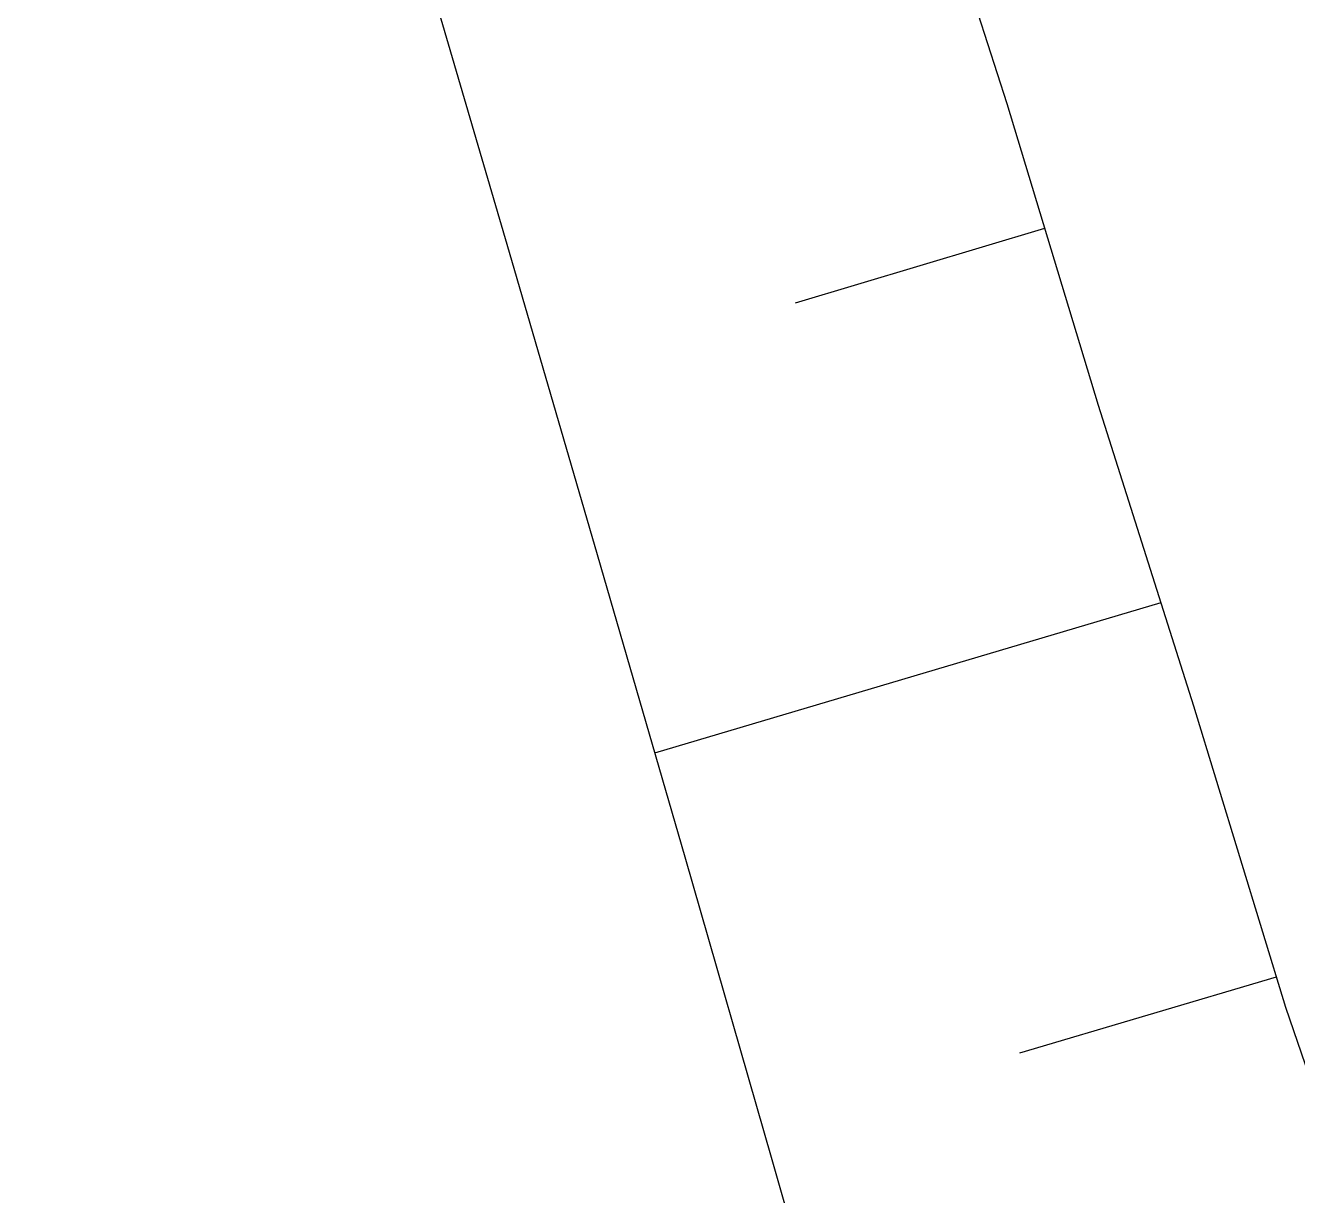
# Model space of a CAD drawing. Header units: metres. Extents: x 292889 to 323604, y 7400965 to 7462856.
# Drawn here: x 298662.83 to 298670.95, y 7451017.59 to 7451025.05 of the extents above; entities that cross this region are included whole.
import ezdxf
from ezdxf.enums import TextEntityAlignment as Align

# ---------------------------------------------------------------- set-up
doc = ezdxf.new("R2010")
doc.units = ezdxf.units.M
doc.header["$LTSCALE"] = 10
doc.linetypes.add('DASHED2', pattern=[0.375, 0.25, -0.125])
doc.layers.get('0').update_dxf_attribs({"linetype": 'DASHED2'})
for name, color, linetype in [('_LIMITE CONCESS', 30, 'CONC_LINE'), ('ACAD-2A2-SEM FOTOS$0$F-HZ-AMV', 3, 'Continuous'), ('ACAD-Trecho Total_TIC_TALUDES E MUROS$0$F-HZ-PIANO-CORTE', 10, 'Continuous'), ('ACAD-Trecho Total_TIC_TALUDES E MUROS$0$F-HZ-TALUDE', 2, 'Continuous')]:
    doc.layers.add(name, color=color, linetype=linetype)
doc.layers.add('ACAD-2A2-SEM FOTOS$0$U-HZ-EIXO TIC', color=40, linetype='ACAD-2A2-SEM FOTOS$0$TIC_LINE', lineweight=30)
doc.styles.add('ACAD-2A2-SEM FOTOS$0$ARIAL', font='arial.ttf')
doc.styles.add('ACAD-2A2-SEM FOTOS$0$Standard', font='arial.ttf')
doc.styles.get("Standard").update_dxf_attribs({"font": 'simplex.shx'})
doc.linetypes.add('ACAD-2A2-SEM FOTOS$0$TIC_LINE', pattern='A,3.5,-0.25,["TIC",ACAD-2A2-SEM FOTOS$0$Standard,S=0.175,R=0,X=-0.05,Y=-0.1],-0.5', length=4.25)
doc.linetypes.add('CONC_LINE', pattern='A,3.5,-0.25,["CONC",Standard,S=0.175,R=0,X=-0.05,Y=-0.1],-0.75', length=4.5)

# ---------------------------------------------------------------- blocks, each defined once
blk = doc.blocks.new('ACAD-Trecho Total_TIC_TALUDES E MUROS')
at = {"layer": 'ACAD-Trecho Total_TIC_TALUDES E MUROS$0$F-HZ-PIANO-CORTE'}
for p, q in [((298667.7411, 7451023.283), (298669.3337, 7451023.7584)), ((298666.8444, 7451020.4105), (298670.0752, 7451021.371)), ((298669.1739, 7451018.497), (298670.8123, 7451018.9821))]:
    blk.add_line(p, q, dxfattribs=at)
at = {"layer": 'ACAD-Trecho Total_TIC_TALUDES E MUROS$0$F-HZ-TALUDE', "linetype": 'Continuous', "lineweight": -3, "flags": 128}
for points in [[(298671.9813, 7451002.3696), (298671.4335, 7451004.2993), (298670.8857, 7451006.2292), (298670.3377, 7451008.1595), (298669.7896, 7451010.09), (298669.2415, 7451012.0209), (298668.6932, 7451013.9521), (298668.1443, 7451015.8835), (298667.5924, 7451017.8144), (298667.0372, 7451019.7446), (298666.4786, 7451021.6742), (298665.9168, 7451023.6032), (298665.3516, 7451025.5315), (298664.7831, 7451027.4592), (298664.2114, 7451029.3863), (298663.6363, 7451031.3127), (298663.0579, 7451033.2384)], [(298675.9534, 7451001.4304), (298675.4092, 7451003.3628), (298674.8156, 7451005.2814), (298674.2889, 7451007.2199), (298673.8321, 7451009.1793), (298673.22, 7451011.0938), (298672.6364, 7451013.017), (298672.0963, 7451014.9535), (298671.5253, 7451016.8813), (298670.8723, 7451018.7853), (298670.2856, 7451020.7093), (298669.6761, 7451022.6269), (298669.0933, 7451024.5529), (298668.4759, 7451026.4689), (298667.8961, 7451028.3966), (298667.2843, 7451030.3151), (298666.7509, 7451032.2577), (298666.1992, 7451034.1953)]]:
    blk.add_lwpolyline(points, dxfattribs=at)
blk = doc.blocks.new('ACAD-2A2-SEM FOTOS')
at = {"layer": 'ACAD-2A2-SEM FOTOS$0$U-HZ-EIXO TIC', "lineweight": 30, "flags": 128}
blk.add_lwpolyline([(298877.9174, 7450254.0019), (298872.592, 7450274.9132, 0.006806), (298859.8213, 7450322.3494), (298663.6687, 7451013.3435, 0.079721), (298503.1889, 7451358.0631), (298272.4366, 7451699.1419, 0.016196), (298205.7491, 7451791.1468, -0.016196), (298139.2327, 7451882.9158), (298085.7299, 7451961.9992), (298083.9221, 7451964.6711), (298082.1131, 7451967.3439), (298080.3023, 7451970.0172), (298078.4893, 7451972.6909), (298076.6734, 7451975.3645), (298074.8518, 7451978.0417), (298073.0286, 7451980.715), (298071.2012, 7451983.3874), (298069.3692, 7451986.0584), (298067.5321, 7451988.7278), (298065.6894, 7451991.3952), (298063.8407, 7451994.0603), (298061.9855, 7451996.7227), (298060.1232, 7451999.3822), (298058.2535, 7452002.0383), (298056.376, 7452004.6907), (298054.49, 7452007.3391), (298052.5953, 7452009.983), (298050.6912, 7452012.6222), (298048.7775, 7452015.2562), (298046.8536, 7452017.8847), (298044.919, 7452020.5073), (298042.9735, 7452023.1236), (298041.0165, 7452025.7333), (298039.0475, 7452028.3359), (298037.0663, 7452030.931), (298035.0723, 7452033.5182), (298033.0652, 7452036.0972), (298031.0446, 7452038.6674), (298029.01, 7452041.2285), (298026.9687, 7452043.7708, 0.166134), (297699.387, 7452250.2112), (297696.2128, 7452250.9558), (297693.9986, 7452251.4681), (297693.9986, 7452251.4681, 0.030253), (297634.2643, 7452260.959), (297588.2431, 7452265.4401)], format="xyb", dxfattribs=at)
at = {"layer": 'ACAD-2A2-SEM FOTOS$0$F-HZ-AMV', "style": 'ACAD-2A2-SEM FOTOS$0$ARIAL'}
for rotation, p in [(357.46857, (294052.6371, 7462810.9644)), (174.36694, (294143.0414, 7462803.5098)), (57.70163, (296403.9738, 7459624.7537)), (50.89398, (296345.8343, 7459542.3836)), (277.70668, (297060.3976, 7453510.2885)), (92.87911, (297067.6078, 7453421.2291)), (341.50055, (297731.3844, 7452235.6726))]:
    blk.add_attdef('1:18,5', text='', height=2, rotation=rotation, dxfattribs=at).set_placement(p, align=Align.MIDDLE_CENTER)

msp = doc.modelspace()

# ---------------------------------------------------------------- block references
at = {"linetype": 'ByBlock'}
msp.add_blockref('ACAD-2A2-SEM FOTOS', (0, 0), dxfattribs=at)
at = {"layer": '_LIMITE CONCESS'}
msp.add_blockref('ACAD-Trecho Total_TIC_TALUDES E MUROS', (0, 0), dxfattribs=at)

doc.saveas('drawing.dxf')
